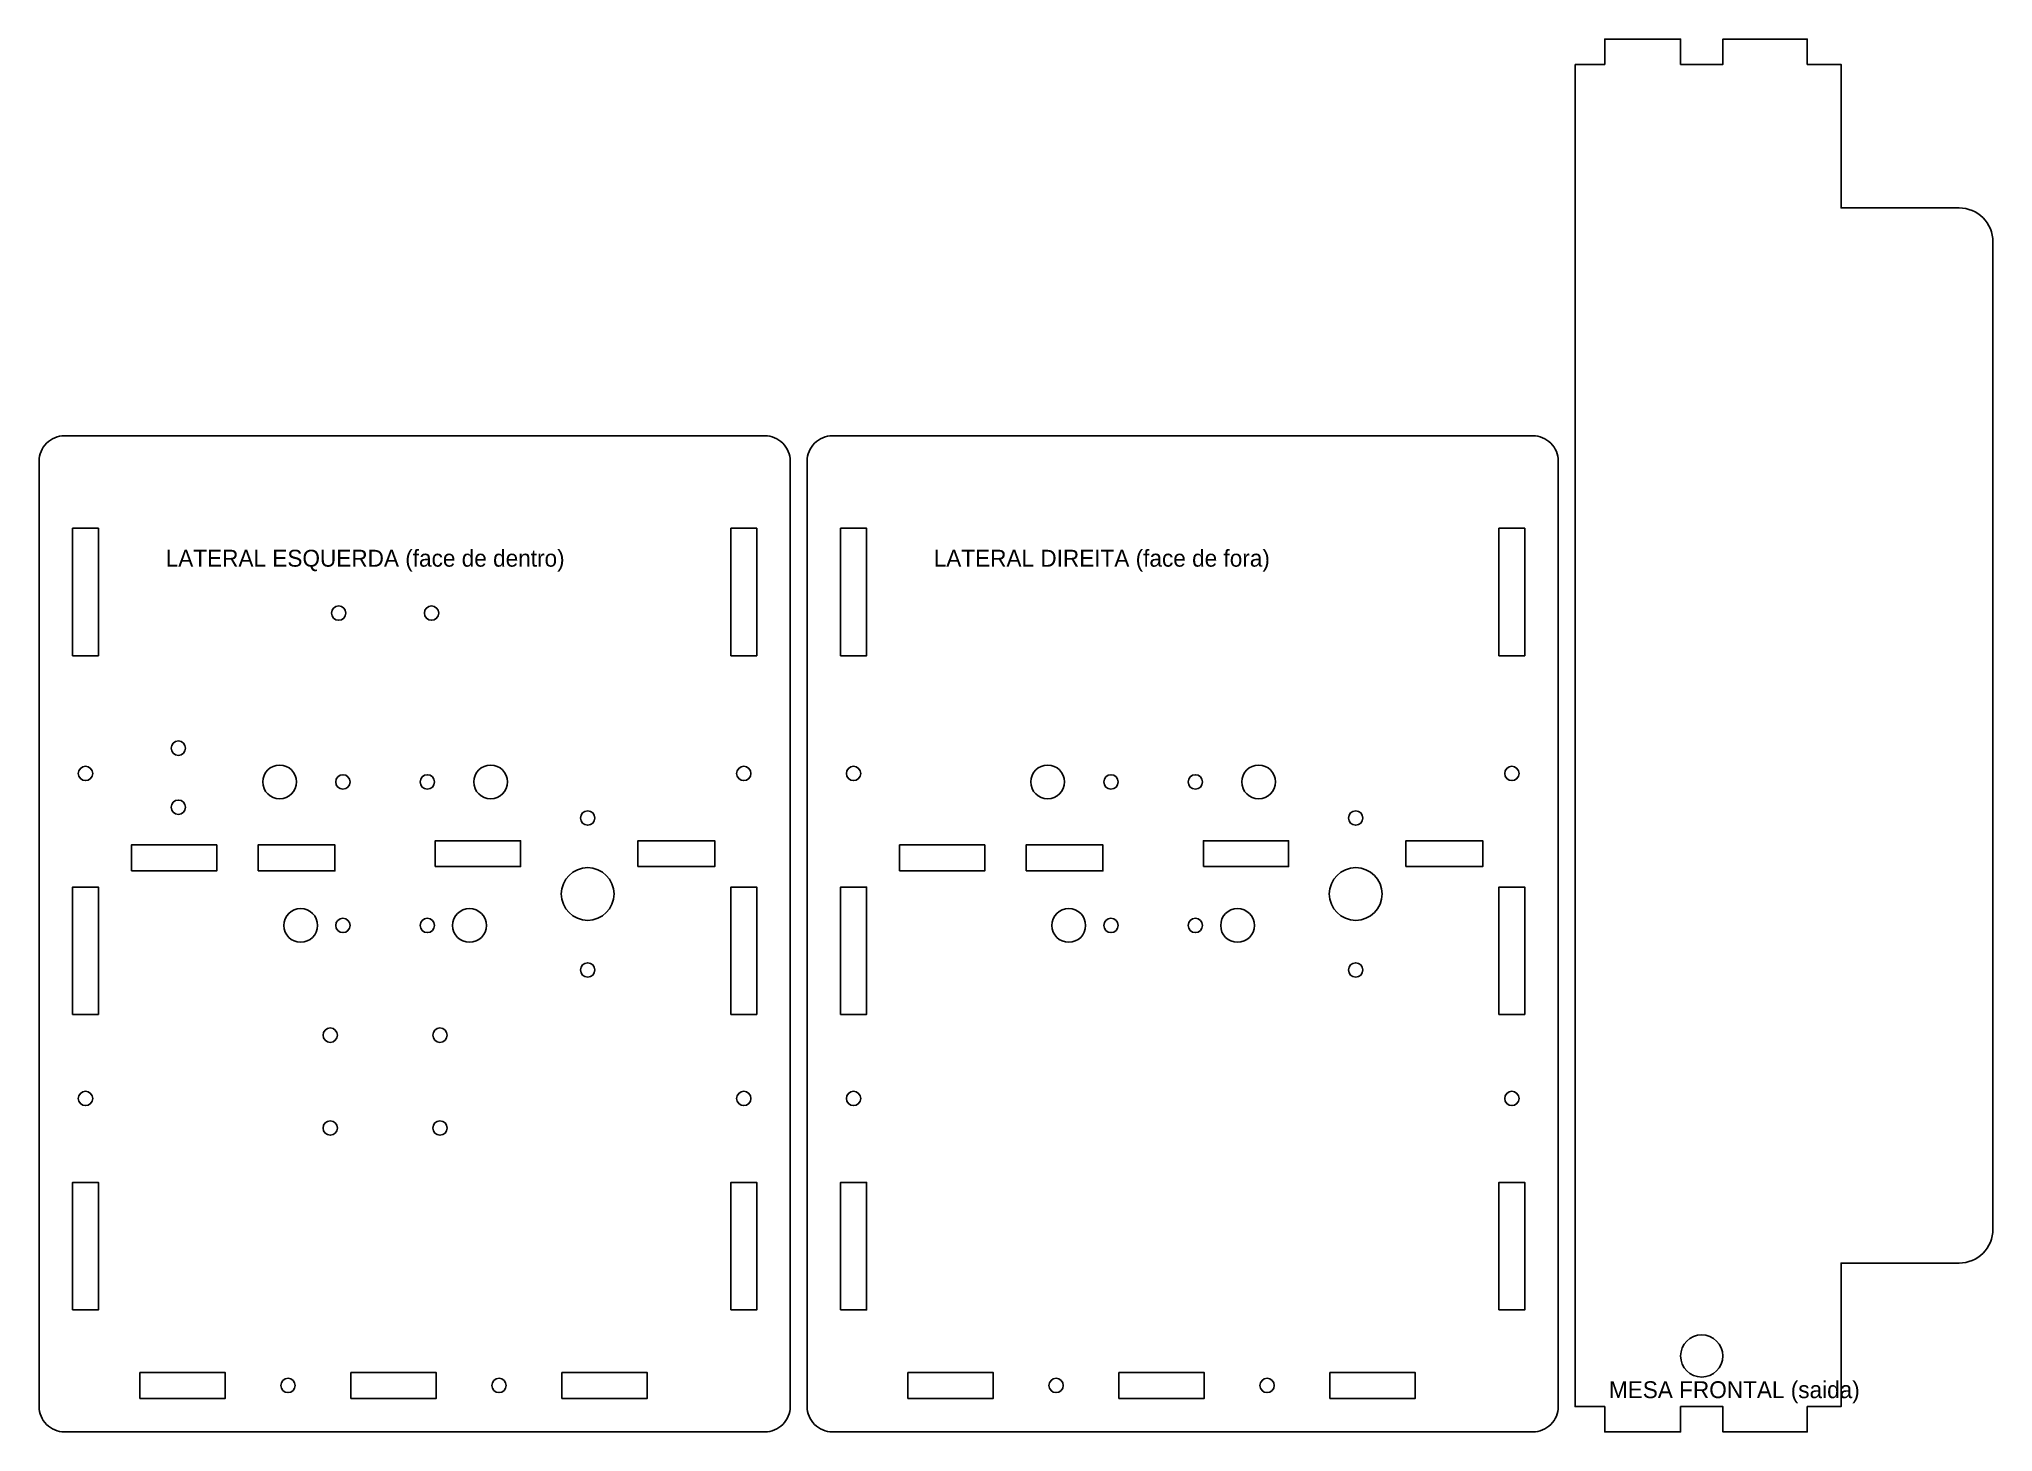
# Model space of a CAD drawing. Header units: millimetres. Extents: x 5 to 468, y 5 to 335.
import ezdxf

# ---------------------------------------------------------------- set-up
doc = ezdxf.new("R2010")
doc.units = ezdxf.units.MM
doc.layers.add('CORTE', color=1, linetype='CONTINUOUS')
doc.layers.add('GRAVAR', color=5, linetype='CONTINUOUS')

msp = doc.modelspace()

# ---------------------------------------------------------------- linework, layer by layer
at = {"layer": 'CORTE'}
for points in [[(369, 329), (369, 11), (376, 11), (376, 5), (394, 5), (394, 11), (404, 11), (404, 5), (424, 5), (424, 11), (432, 11), (432, 45), (460, 45, 0.414214), (468, 53), (468, 287, 0.414214), (460, 295), (432, 295), (432, 329), (424, 329), (424, 335), (404, 335), (404, 329), (394, 329), (394, 335), (376, 335), (376, 329)], [(5, 11, 0.414214), (11, 5), (177, 5, 0.414214), (183, 11), (183, 235, 0.414214), (177, 241), (11, 241, 0.414214), (5, 235)], [(187, 11, 0.414214), (193, 5), (359, 5, 0.414214), (365, 11), (365, 235, 0.414214), (359, 241), (193, 241, 0.414214), (187, 235)]]:
    msp.add_lwpolyline(points, format="xyb", close=True, dxfattribs=at)
for points in [[(12.925, 188.9), (12.925, 219.1), (19.075, 219.1), (19.075, 188.9)], [(168.925, 188.9), (168.925, 219.1), (175.075, 219.1), (175.075, 188.9)], [(194.925, 188.9), (194.925, 219.1), (201.075, 219.1), (201.075, 188.9)], [(350.925, 188.9), (350.925, 219.1), (357.075, 219.1), (357.075, 188.9)], [(26.9, 137.925), (26.9, 144.075), (47.1, 144.075), (47.1, 137.925)], [(56.9, 137.925), (56.9, 144.075), (75.1, 144.075), (75.1, 137.925)], [(98.9, 138.925), (98.9, 145.075), (119.1, 145.075), (119.1, 138.925)], [(146.9, 138.925), (146.9, 145.075), (165.1, 145.075), (165.1, 138.925)], [(208.9, 137.925), (208.9, 144.075), (229.1, 144.075), (229.1, 137.925)], [(238.9, 137.925), (238.9, 144.075), (257.1, 144.075), (257.1, 137.925)], [(280.9, 138.925), (280.9, 145.075), (301.1, 145.075), (301.1, 138.925)], [(328.9, 138.925), (328.9, 145.075), (347.1, 145.075), (347.1, 138.925)], [(12.925, 103.9), (12.925, 134.1), (19.075, 134.1), (19.075, 103.9)], [(168.925, 103.9), (168.925, 134.1), (175.075, 134.1), (175.075, 103.9)], [(194.925, 103.9), (194.925, 134.1), (201.075, 134.1), (201.075, 103.9)], [(350.925, 103.9), (350.925, 134.1), (357.075, 134.1), (357.075, 103.9)], [(12.925, 33.9), (12.925, 64.1), (19.075, 64.1), (19.075, 33.9)], [(168.925, 33.9), (168.925, 64.1), (175.075, 64.1), (175.075, 33.9)], [(194.925, 33.9), (194.925, 64.1), (201.075, 64.1), (201.075, 33.9)], [(350.925, 33.9), (350.925, 64.1), (357.075, 64.1), (357.075, 33.9)], [(28.9, 12.925), (28.9, 19.075), (49.1, 19.075), (49.1, 12.925)], [(78.9, 12.925), (78.9, 19.075), (99.1, 19.075), (99.1, 12.925)], [(128.9, 12.925), (128.9, 19.075), (149.1, 19.075), (149.1, 12.925)], [(210.9, 12.925), (210.9, 19.075), (231.1, 19.075), (231.1, 12.925)], [(260.9, 12.925), (260.9, 19.075), (281.1, 19.075), (281.1, 12.925)], [(310.9, 12.925), (310.9, 19.075), (331.1, 19.075), (331.1, 12.925)]]:
    msp.add_lwpolyline(points, close=True, dxfattribs=at)
for centre, radius in [((76, 199), 1.7), ((98, 199), 1.7), ((38, 167), 1.7), ((16, 161), 1.7), ((62, 159), 4), ((112, 159), 4), ((172, 161), 1.7), ((198, 161), 1.7), ((244, 159), 4), ((294, 159), 4), ((354, 161), 1.7), ((77, 159), 1.7), ((97, 159), 1.7), ((259, 159), 1.7), ((279, 159), 1.7), ((38, 153), 1.7), ((135, 150.45), 1.7), ((317, 150.45), 1.7), ((135, 132.45), 6.25), ((317, 132.45), 6.25), ((67, 125), 4), ((77, 125), 1.7), ((97, 125), 1.7), ((107, 125), 4), ((249, 125), 4), ((259, 125), 1.7), ((279, 125), 1.7), ((289, 125), 4), ((135, 114.45), 1.7), ((317, 114.45), 1.7), ((74, 99), 1.7), ((100, 99), 1.7), ((16, 84), 1.7), ((172, 84), 1.7), ((198, 84), 1.7), ((354, 84), 1.7), ((74, 77), 1.7), ((100, 77), 1.7), ((399, 23), 5), ((64, 16), 1.7), ((114, 16), 1.7), ((246, 16), 1.7), ((296, 16), 1.7)]:
    msp.add_circle(centre, radius, dxfattribs=at)

# ---------------------------------------------------------------- texts
at = {"layer": 'GRAVAR'}
for s, p in [('LATERAL ESQUERDA (face de dentro)', (35, 210)), ('LATERAL DIREITA (face de fora)', (217, 210)), ('MESA FRONTAL (saida)', (377, 13))]:
    msp.add_text(s, height=4, dxfattribs=at).set_placement(p)

doc.saveas('drawing.dxf')
